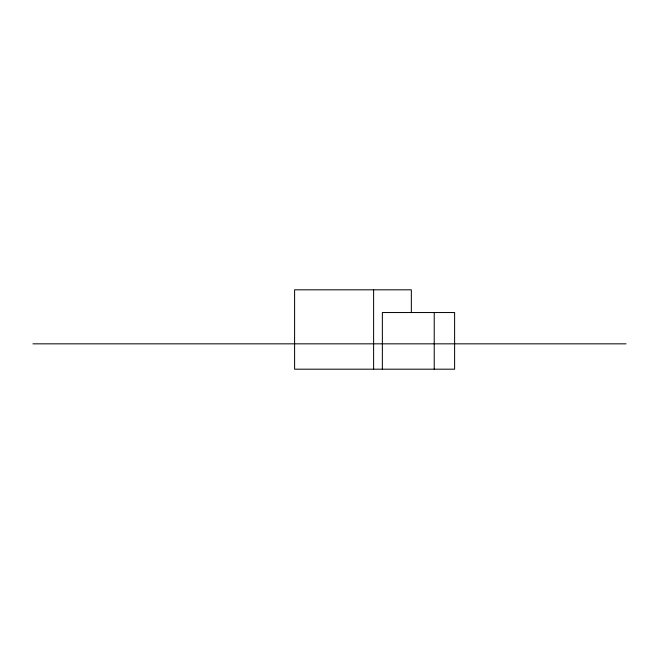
<?xml version="1.0" encoding="UTF-8"?>
<svg xmlns="http://www.w3.org/2000/svg" width="659" height="659" viewBox="0 0 659 659"><rect width="100%" height="100%" fill="white"/><g stroke="black" fill="none" stroke-linecap="round" stroke-linejoin="round"><path stroke-width="0.99" d="M32.95 343.833L626.05 343.833M434.223 312.539L434.223 369.188M411.34 312.234L411.34 289.812L294.598 289.812L294.598 369.188L454.611 369.188L454.611 312.539L382.368 312.539L382.368 369.188M373.612 289.812L373.612 369.188"/></g></svg>
